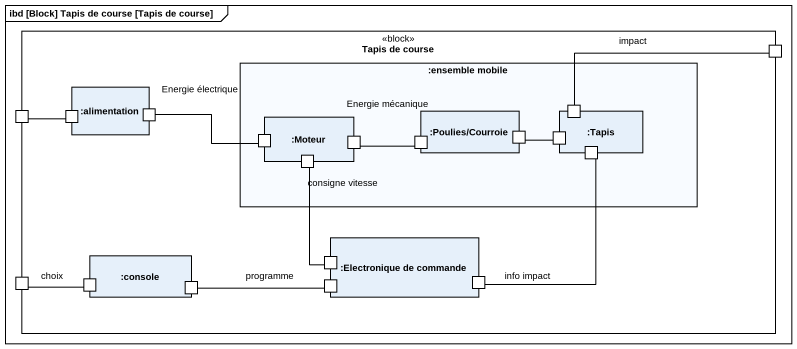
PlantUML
@startuml
mainframe ibd [Block] Tapis de course [Tapis de course]
rectangle "Tapis de course" as Tapis_de_course <<block>> {
  port impact
  rectangle ":ensemble mobile" as ensemble_mobile {
    rectangle ":Moteur" as Moteur {
      port " " as port4
      port "consigne vitesse" as consigne_vitesse
      port " " as port5
    }
    rectangle ":Poulies/Courroie" as Poulies_Courroie {
      port " " as port6
      port " " as port7
    }
    rectangle ":Tapis" as Tapis {
      port " " as port3
      port " " as port8
      port " " as port9
    }
  }
  port " " as port1
  rectangle ":alimentation" as alimentation {
    port " " as port2
    port "Energie électrique" as Energie_électrique
  }
  rectangle ":Electronique de commande" as Electronique_de_commande {
    port " " as port11
    port "info impact" as info_impact
    port programme
  }
  port " " as port10
  rectangle ":console" as console {
    port choix
    port " " as port12
  }
}
impact -left- port3
port1 -right- port2
Energie_électrique -right- port4
port5 -right- port6 : Energie mécanique
port7 -right- port8
port9 -- info_impact
port10 -right- choix
port11 -up- consigne_vitesse
port12 -right- programme
@enduml
